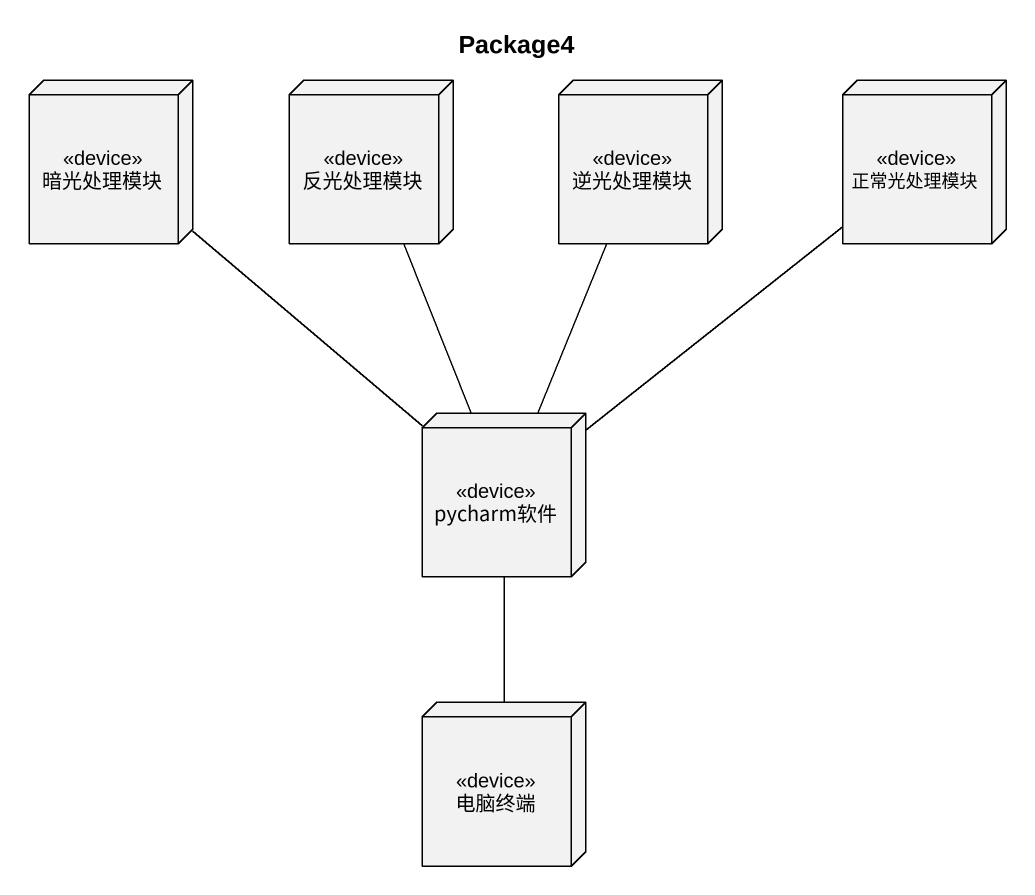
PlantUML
@startuml
title Package4
node 暗光处理模块 <<device>>
node 反光处理模块 <<device>>
node 逆光处理模块 <<device>>
node 正常光处理模块 <<device>>
node pycharm软件 <<device>>
node 电脑终端 <<device>>
暗光处理模块 -- pycharm软件
反光处理模块 -- pycharm软件
逆光处理模块 -- pycharm软件
正常光处理模块 -- pycharm软件
pycharm软件 -- 电脑终端
@enduml
